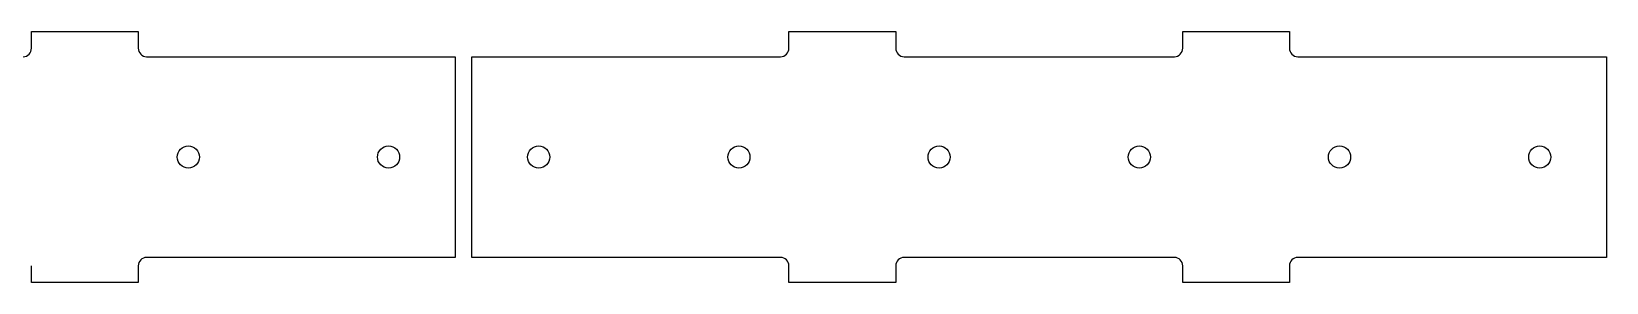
# Model space of a CAD drawing. Extents: x -420 to 2454, y -295 to 739.
# Drawn here: x 690.27 to 737.47, y -294.81 to -287.31 of the extents above; entities that cross this region are included whole.
import ezdxf

# ---------------------------------------------------------------- set-up
doc = ezdxf.new("R2010")
doc.units = 0
doc.layers.get('0').update_dxf_attribs({"linetype": 'CONTINUOUS'})
doc.layers.add('DRILLING', color=3, linetype='CONTINUOUS')

msp = doc.modelspace()

# ---------------------------------------------------------------- linework, layer by layer
for p, q in [((690.267, -287.809), (690.267, -287.309)), ((690.267, -287.309), (693.467, -287.309)), ((693.467, -287.309), (693.467, -287.809)), ((712.967, -287.809), (712.967, -287.309)), ((712.967, -287.309), (716.167, -287.309)), ((716.167, -287.309), (716.167, -287.809)), ((724.767, -287.809), (724.767, -287.309)), ((724.767, -287.309), (727.967, -287.309)), ((727.967, -287.309), (727.967, -287.809)), ((693.717, -288.059), (702.967, -288.059)), ((702.967, -288.059), (702.967, -294.059)), ((703.467, -288.059), (712.717, -288.059)), ((703.467, -294.059), (703.467, -288.059)), ((716.417, -288.059), (724.517, -288.059)), ((728.217, -288.059), (737.467, -288.059)), ((737.467, -288.059), (737.467, -294.059)), ((690.267, -294.809), (690.267, -294.309)), ((693.467, -294.309), (693.467, -294.809)), ((702.967, -294.059), (693.717, -294.059)), ((712.717, -294.059), (703.467, -294.059)), ((712.967, -294.809), (712.967, -294.309)), ((716.167, -294.309), (716.167, -294.809)), ((724.517, -294.059), (716.417, -294.059)), ((724.767, -294.809), (724.767, -294.309)), ((727.967, -294.309), (727.967, -294.809)), ((737.467, -294.059), (728.217, -294.059)), ((693.467, -294.809), (690.267, -294.809)), ((716.167, -294.809), (712.967, -294.809)), ((727.967, -294.809), (724.767, -294.809))]:
    msp.add_line(p, q)
for centre, start, end in [((690.017, -287.809), 270, 0), ((693.717, -287.809), 180, 270), ((712.717, -287.809), 270, 0), ((716.417, -287.809), 180, 270), ((724.517, -287.809), 270, 0), ((728.217, -287.809), 180, 270), ((693.717, -294.309), 90, 180), ((712.717, -294.309), 360, 90), ((716.417, -294.309), 90, 180), ((724.517, -294.309), 360, 90), ((728.217, -294.309), 90, 180)]:
    msp.add_arc(centre, 0.25, start, end)
at = {"layer": 'DRILLING'}
for centre, radius in [((694.967, -291.059), 0.332), ((700.967, -291.059), 0.332), ((705.467, -291.059), 0.332), ((711.467, -291.059), 0.332), ((717.467, -291.059), 0.332), ((723.467, -291.059), 0.332), ((729.467, -291.059), 0.333), ((735.467, -291.059), 0.332)]:
    msp.add_circle(centre, radius, dxfattribs=at)

doc.saveas('drawing.dxf')
